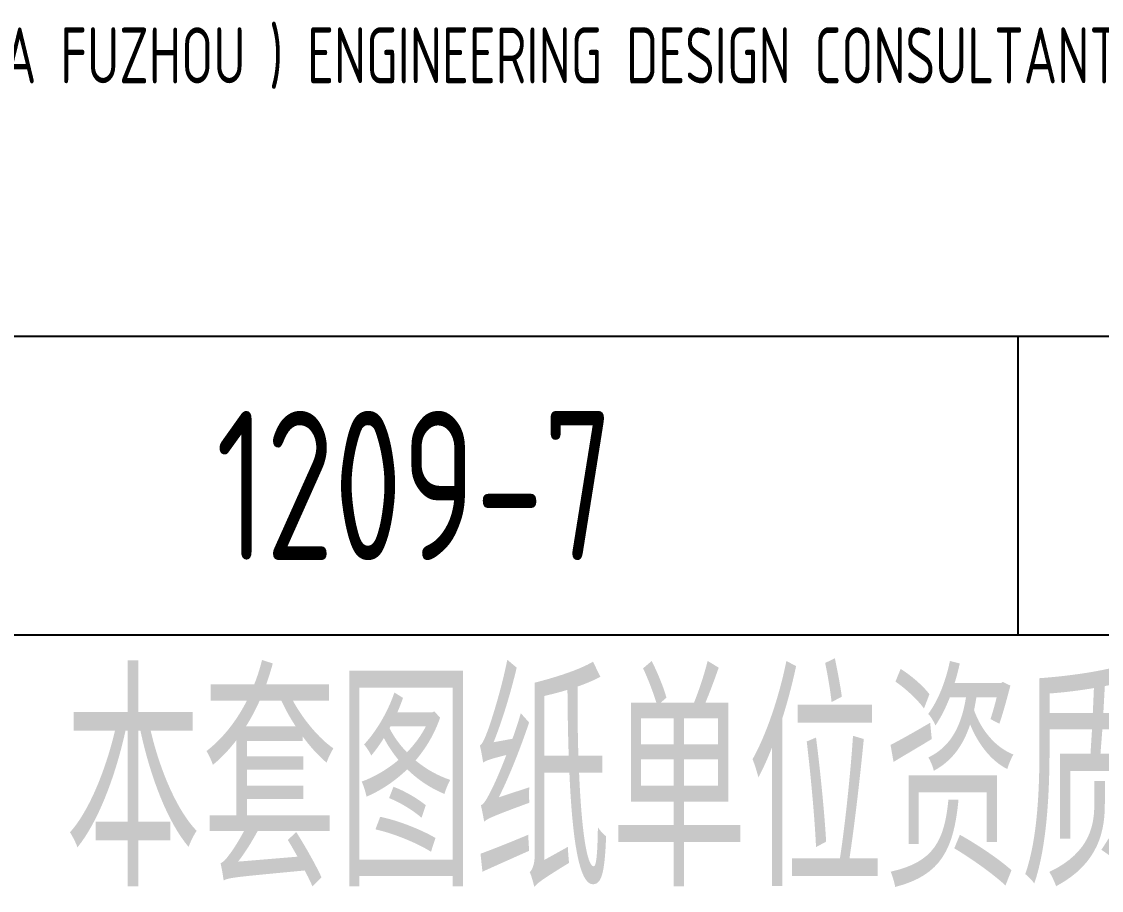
# Model space of a CAD drawing. Extents: x -144902 to 588294, y -160863 to 65494.
# Drawn here: x -62150 to -59256, y 39593 to 41922 of the extents above; entities that cross this region are included whole.
import ezdxf
from ezdxf.enums import TextEntityAlignment as Align

# ---------------------------------------------------------------- set-up
doc = ezdxf.new("R2010")
doc.units = 0
doc.header["$LTSCALE"] = 100
for name, color, linetype in [('PUB_TITLE', 4, 'CONTINUOUS'), ('TAB', 7, 'CONTINUOUS'), ('TEXT', 7, 'CONTINUOUS'), ('文字', 7, 'CONTINUOUS')]:
    doc.layers.add(name, color=color, linetype=linetype)
doc.styles.get("Standard").update_dxf_attribs({"font": 'tssdeng.shx', "width": 0.7, "bigfont": 'tssdchn.shx'})

msp = doc.modelspace()

# ---------------------------------------------------------------- linework, layer by layer
at = {"layer": 'TAB'}
for p, q in [((-65972.228, 41078.102), (-48902.786, 41078.102)), ((-59479.155, 40278.102), (-59479.155, 41078.102)), ((-65972.228, 40278.102), (-48902.786, 40278.102))]:
    msp.add_line(p, q, dxfattribs=at)

# ---------------------------------------------------------------- texts
at = {"layer": 'PUB_TITLE', "color": 0, "width": 0.7}
msp.add_text('KING YEA  (CHINA FUZHOU ) ENGINEERING DESIGN CONSULTANTS ,LTD', height=150, dxfattribs=at).set_placement((-63244.26, 41756.219))
at = {"layer": 'TEXT', "width": 0.7}
msp.add_text('1209-7', height=400, dxfattribs=at).set_placement((-61096.846, 40678.102), align=Align.MIDDLE)
at = {"layer": '文字', "color": 51, "width": 0.7}
msp.add_text('本套图纸单位资质章（出图章）与单位公章有等同效力', height=550, dxfattribs=at).set_placement((-62033.901, 39603.102))

doc.saveas('drawing.dxf')
